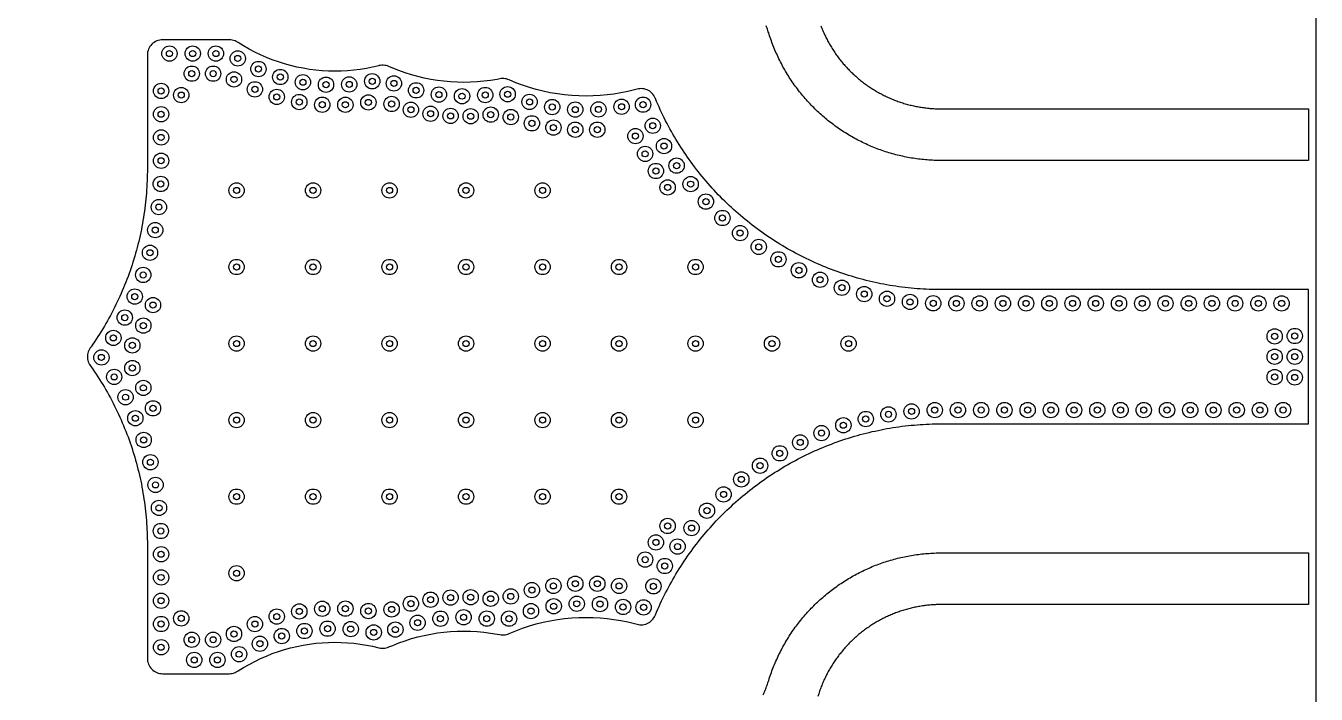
# Model space of a CAD drawing. Header units: millimetres. Extents: x 0 to 99, y -63 to 63.
# Drawn here: x 56.86 to 99.03, y 19.8 to 41.63 of the extents above; entities that cross this region are included whole.
import ezdxf

# ---------------------------------------------------------------- set-up
doc = ezdxf.new("R2010")
doc.units = ezdxf.units.MM
for name, color, linetype in [('BOARD_OUTLINE', 5, 'Continuous'), ('TOP_COPPER', 1, 'Continuous'), ('TOP_GROUND_POUR', 3, 'Continuous'), ('VIA_HOLES', 7, 'Continuous'), ('VIA_PADS', 2, 'Continuous')]:
    doc.layers.add(name, color=color, linetype=linetype)

msp = doc.modelspace()

# ---------------------------------------------------------------- linework, layer by layer
at = {"layer": 'BOARD_OUTLINE'}
msp.add_lwpolyline([(-0.25, -63.449), (99.034, -63.449), (99.034, 63.449), (-0.25, 63.449)], close=True, dxfattribs=at)
at = {"layer": 'TOP_COPPER'}
for points in [[(82.844, 41.628), (82.859, 41.589), (82.875, 41.551), (82.89, 41.512), (82.906, 41.474), (82.923, 41.436), (82.94, 41.398), (82.957, 41.361), (82.974, 41.323), (82.992, 41.286), (83.01, 41.249), (83.029, 41.212), (83.048, 41.175), (83.067, 41.139), (83.087, 41.102), (83.107, 41.066), (83.128, 41.03), (83.148, 40.994), (83.169, 40.959), (83.191, 40.924), (83.213, 40.888), (83.235, 40.853), (83.257, 40.819), (83.28, 40.784), (83.303, 40.75), (83.327, 40.716), (83.351, 40.682), (83.375, 40.649), (83.399, 40.615), (83.424, 40.582), (83.449, 40.549), (83.475, 40.517), (83.501, 40.484), (83.527, 40.452), (83.553, 40.421), (83.58, 40.389), (83.607, 40.358), (83.634, 40.327), (83.662, 40.296), (83.69, 40.265), (83.718, 40.235), (83.747, 40.205), (83.775, 40.176), (83.805, 40.146), (83.834, 40.117), (83.864, 40.088), (83.894, 40.06), (83.924, 40.032), (83.954, 40.004), (83.985, 39.976), (84.016, 39.949), (84.048, 39.922), (84.079, 39.895), (84.111, 39.869), (84.143, 39.843), (84.176, 39.817), (84.208, 39.792), (84.241, 39.766), (84.274, 39.742), (84.308, 39.717), (84.341, 39.693), (84.375, 39.669), (84.409, 39.646), (84.443, 39.623), (84.478, 39.6), (84.513, 39.577), (84.547, 39.555), (84.583, 39.534), (84.618, 39.512), (84.654, 39.491), (84.689, 39.47), (84.725, 39.45), (84.762, 39.43), (84.798, 39.41), (84.835, 39.391), (84.871, 39.372), (84.908, 39.353), (84.945, 39.335), (84.983, 39.317), (85.02, 39.3), (85.058, 39.283), (85.096, 39.266), (85.134, 39.25), (85.172, 39.234), (85.21, 39.218), (85.249, 39.203), (85.287, 39.188), (85.326, 39.173), (85.365, 39.159), (85.404, 39.146), (85.443, 39.132), (85.482, 39.119), (85.522, 39.107), (85.561, 39.094), (85.601, 39.083), (85.64, 39.071), (85.68, 39.06), (85.72, 39.05), (85.76, 39.039), (85.801, 39.03), (85.841, 39.02), (85.881, 39.011), (85.922, 39.002), (85.962, 38.994), (86.003, 38.986), (86.043, 38.979), (86.084, 38.972), (86.125, 38.965), (86.166, 38.959), (86.207, 38.953), (86.248, 38.947), (86.289, 38.942), (86.33, 38.938), (86.371, 38.934), (86.412, 38.93), (86.453, 38.926), (86.495, 38.923), (86.536, 38.921), (86.577, 38.918), (86.619, 38.916), (86.66, 38.915), (86.701, 38.914), (86.743, 38.913), (86.784, 38.913), (98.784, 38.913), (98.784, 37.227), (86.784, 37.227), (86.726, 37.227), (86.668, 37.228), (86.61, 37.229), (86.552, 37.231), (86.495, 37.234), (86.437, 37.237), (86.379, 37.241), (86.321, 37.245), (86.264, 37.25), (86.206, 37.255), (86.148, 37.261), (86.091, 37.268), (86.033, 37.275), (85.976, 37.282), (85.919, 37.291), (85.861, 37.299), (85.804, 37.309), (85.747, 37.319), (85.69, 37.329), (85.633, 37.34), (85.577, 37.352), (85.52, 37.364), (85.464, 37.376), (85.407, 37.39), (85.351, 37.403), (85.295, 37.418), (85.239, 37.433), (85.183, 37.448), (85.127, 37.464), (85.072, 37.481), (85.017, 37.498), (84.961, 37.515), (84.906, 37.533), (84.852, 37.552), (84.797, 37.571), (84.743, 37.591), (84.688, 37.611), (84.634, 37.632), (84.58, 37.653), (84.527, 37.675), (84.473, 37.698), (84.42, 37.721), (84.367, 37.744), (84.315, 37.768), (84.262, 37.793), (84.21, 37.818), (84.158, 37.843), (84.106, 37.869), (84.055, 37.896), (84.004, 37.923), (83.953, 37.95), (83.902, 37.978), (83.852, 38.007), (83.801, 38.036), (83.752, 38.065), (83.702, 38.095), (83.653, 38.126), (83.604, 38.157), (83.555, 38.188), (83.507, 38.22), (83.459, 38.252), (83.411, 38.285), (83.364, 38.319), (83.317, 38.352), (83.27, 38.387), (83.224, 38.421), (83.178, 38.456), (83.132, 38.492), (83.087, 38.528), (83.042, 38.565), (82.997, 38.601), (82.953, 38.639), (82.909, 38.677), (82.866, 38.715), (82.823, 38.753), (82.78, 38.793), (82.738, 38.832), (82.696, 38.872), (82.654, 38.912), (82.613, 38.953), (82.572, 38.994), (82.532, 39.036), (82.492, 39.078), (82.452, 39.12), (82.413, 39.163), (82.374, 39.206), (82.336, 39.249), (82.298, 39.293), (82.261, 39.337), (82.224, 39.382), (82.187, 39.426), (82.151, 39.472), (82.116, 39.517), (82.08, 39.563), (82.046, 39.61), (82.011, 39.656), (81.977, 39.703), (81.944, 39.751), (81.911, 39.798), (81.879, 39.846), (81.847, 39.894), (81.815, 39.943), (81.784, 39.992), (81.754, 40.041), (81.724, 40.091), (81.694, 40.14), (81.665, 40.191), (81.636, 40.241), (81.608, 40.291), (81.581, 40.342), (81.554, 40.394), (81.527, 40.445), (81.501, 40.497), (81.475, 40.549), (81.45, 40.601), (81.426, 40.653), (81.402, 40.706), (81.378, 40.759), (81.355, 40.812), (81.333, 40.865), (81.311, 40.919), (81.289, 40.973), (81.269, 41.027), (81.248, 41.081), (81.228, 41.135), (81.209, 41.19), (81.19, 41.245), (81.172, 41.3), (81.142, 41.394), (81.129, 41.434), (81.115, 41.473), (81.102, 41.512), (81.087, 41.55), (81.073, 41.589), (81.058, 41.628)], [(80.961, 19.784), (80.978, 19.822), (80.994, 19.859), (81.011, 19.897), (81.027, 19.936), (81.043, 19.974), (81.058, 20.012), (81.073, 20.051), (81.087, 20.09), (81.102, 20.128), (81.115, 20.167), (81.129, 20.206), (81.142, 20.246), (81.172, 20.34), (81.19, 20.395), (81.209, 20.45), (81.228, 20.505), (81.248, 20.559), (81.269, 20.613), (81.289, 20.667), (81.311, 20.721), (81.333, 20.775), (81.355, 20.828), (81.378, 20.881), (81.402, 20.934), (81.426, 20.987), (81.45, 21.039), (81.475, 21.091), (81.501, 21.143), (81.527, 21.195), (81.554, 21.246), (81.581, 21.298), (81.608, 21.349), (81.636, 21.399), (81.665, 21.449), (81.694, 21.5), (81.724, 21.549), (81.754, 21.599), (81.784, 21.648), (81.815, 21.697), (81.847, 21.746), (81.879, 21.794), (81.911, 21.842), (81.944, 21.889), (81.977, 21.937), (82.011, 21.984), (82.046, 22.03), (82.08, 22.077), (82.116, 22.123), (82.151, 22.168), (82.187, 22.214), (82.224, 22.258), (82.261, 22.303), (82.298, 22.347), (82.336, 22.391), (82.374, 22.434), (82.413, 22.477), (82.452, 22.52), (82.492, 22.562), (82.532, 22.604), (82.572, 22.646), (82.613, 22.687), (82.654, 22.728), (82.696, 22.768), (82.738, 22.808), (82.78, 22.847), (82.823, 22.887), (82.866, 22.925), (82.909, 22.963), (82.953, 23.001), (82.997, 23.039), (83.042, 23.075), (83.087, 23.112), (83.132, 23.148), (83.178, 23.184), (83.224, 23.219), (83.27, 23.253), (83.317, 23.288), (83.364, 23.321), (83.411, 23.355), (83.459, 23.388), (83.507, 23.42), (83.555, 23.452), (83.604, 23.483), (83.653, 23.514), (83.702, 23.545), (83.752, 23.575), (83.801, 23.604), (83.852, 23.633), (83.902, 23.662), (83.953, 23.69), (84.004, 23.717), (84.055, 23.744), (84.106, 23.771), (84.158, 23.797), (84.21, 23.822), (84.262, 23.847), (84.315, 23.872), (84.367, 23.896), (84.42, 23.919), (84.473, 23.942), (84.527, 23.965), (84.58, 23.987), (84.634, 24.008), (84.688, 24.029), (84.743, 24.049), (84.797, 24.069), (84.852, 24.088), (84.906, 24.107), (84.961, 24.125), (85.017, 24.142), (85.072, 24.159), (85.127, 24.176), (85.183, 24.192), (85.239, 24.207), (85.295, 24.222), (85.351, 24.237), (85.407, 24.25), (85.464, 24.264), (85.52, 24.276), (85.577, 24.288), (85.633, 24.3), (85.69, 24.311), (85.747, 24.321), (85.804, 24.331), (85.861, 24.341), (85.919, 24.349), (85.976, 24.358), (86.033, 24.365), (86.091, 24.372), (86.148, 24.379), (86.206, 24.385), (86.264, 24.39), (86.321, 24.395), (86.379, 24.399), (86.437, 24.403), (86.495, 24.406), (86.552, 24.409), (86.61, 24.411), (86.668, 24.412), (86.726, 24.413), (86.784, 24.413), (98.784, 24.413), (98.784, 22.727), (86.784, 22.727), (86.743, 22.727), (86.701, 22.726), (86.66, 22.725), (86.619, 22.724), (86.577, 22.722), (86.536, 22.719), (86.495, 22.717), (86.453, 22.714), (86.412, 22.71), (86.371, 22.706), (86.33, 22.702), (86.289, 22.698), (86.248, 22.693), (86.207, 22.687), (86.166, 22.681), (86.125, 22.675), (86.084, 22.668), (86.043, 22.661), (86.003, 22.654), (85.962, 22.646), (85.922, 22.638), (85.881, 22.629), (85.841, 22.62), (85.801, 22.61), (85.76, 22.601), (85.72, 22.59), (85.68, 22.58), (85.64, 22.569), (85.601, 22.557), (85.561, 22.546), (85.522, 22.533), (85.482, 22.521), (85.443, 22.508), (85.404, 22.494), (85.365, 22.481), (85.326, 22.467), (85.287, 22.452), (85.249, 22.437), (85.21, 22.422), (85.172, 22.406), (85.134, 22.39), (85.096, 22.374), (85.058, 22.357), (85.02, 22.34), (84.983, 22.323), (84.945, 22.305), (84.908, 22.287), (84.871, 22.268), (84.835, 22.249), (84.798, 22.23), (84.762, 22.21), (84.725, 22.19), (84.689, 22.17), (84.654, 22.149), (84.618, 22.128), (84.583, 22.106), (84.547, 22.085), (84.513, 22.063), (84.478, 22.04), (84.443, 22.017), (84.409, 21.994), (84.375, 21.971), (84.341, 21.947), (84.308, 21.923), (84.274, 21.898), (84.241, 21.874), (84.208, 21.848), (84.176, 21.823), (84.143, 21.797), (84.111, 21.771), (84.079, 21.745), (84.048, 21.718), (84.016, 21.691), (83.985, 21.664), (83.954, 21.636), (83.924, 21.608), (83.894, 21.58), (83.864, 21.552), (83.834, 21.523), (83.805, 21.494), (83.775, 21.464), (83.747, 21.435), (83.718, 21.405), (83.69, 21.375), (83.662, 21.344), (83.634, 21.313), (83.607, 21.282), (83.58, 21.251), (83.553, 21.219), (83.527, 21.188), (83.501, 21.156), (83.475, 21.123), (83.449, 21.091), (83.424, 21.058), (83.399, 21.025), (83.375, 20.991), (83.351, 20.958), (83.327, 20.924), (83.303, 20.89), (83.28, 20.856), (83.257, 20.821), (83.235, 20.787), (83.213, 20.752), (83.191, 20.716), (83.169, 20.681), (83.148, 20.646), (83.128, 20.61), (83.107, 20.574), (83.087, 20.538), (83.067, 20.501), (83.048, 20.465), (83.029, 20.428), (83.01, 20.391), (82.992, 20.354), (82.974, 20.317), (82.957, 20.279), (82.94, 20.242), (82.923, 20.204), (82.906, 20.166), (82.89, 20.128), (82.875, 20.089), (82.859, 20.051), (82.844, 20.012), (82.83, 19.974), (82.816, 19.935), (82.802, 19.896), (82.788, 19.857), (82.775, 19.817), (82.745, 19.723)]]:
    msp.add_lwpolyline(points, dxfattribs=at)
at = {"layer": 'TOP_GROUND_POUR'}
msp.add_lwpolyline([(98.784, 33.011), (86.884, 33.011), (86.769, 33.011), (86.685, 33.011), (86.585, 33.012), (86.486, 33.015), (86.387, 33.018), (86.288, 33.023), (86.189, 33.028), (86.09, 33.035), (85.991, 33.042), (85.892, 33.05), (85.793, 33.059), (85.694, 33.07), (85.596, 33.081), (85.497, 33.093), (85.399, 33.106), (85.3, 33.12), (85.202, 33.135), (85.104, 33.151), (85.007, 33.168), (84.909, 33.186), (84.811, 33.205), (84.714, 33.225), (84.617, 33.245), (84.52, 33.267), (84.424, 33.29), (84.327, 33.314), (84.231, 33.338), (84.135, 33.364), (84.039, 33.39), (83.944, 33.418), (83.849, 33.446), (83.754, 33.475), (83.66, 33.505), (83.565, 33.536), (83.471, 33.568), (83.378, 33.601), (83.284, 33.635), (83.192, 33.67), (83.099, 33.705), (83.007, 33.742), (82.915, 33.78), (82.823, 33.818), (82.732, 33.857), (82.641, 33.898), (82.551, 33.939), (82.461, 33.981), (82.371, 34.023), (82.282, 34.067), (82.194, 34.112), (82.105, 34.157), (82.018, 34.203), (81.93, 34.251), (81.843, 34.299), (81.757, 34.348), (81.671, 34.397), (81.586, 34.448), (81.501, 34.499), (81.416, 34.552), (81.332, 34.605), (81.249, 34.659), (81.166, 34.713), (81.084, 34.769), (81.002, 34.825), (80.921, 34.882), (80.84, 34.94), (80.761, 34.999), (80.681, 35.058), (80.602, 35.119), (80.524, 35.18), (80.446, 35.242), (80.369, 35.304), (80.293, 35.367), (80.217, 35.431), (80.142, 35.496), (80.067, 35.562), (79.993, 35.628), (79.92, 35.695), (79.847, 35.763), (79.775, 35.831), (79.704, 35.9), (79.633, 35.97), (79.564, 36.04), (79.494, 36.111), (79.426, 36.183), (79.358, 36.256), (79.291, 36.329), (79.225, 36.403), (79.159, 36.477), (79.094, 36.552), (79.03, 36.628), (78.967, 36.705), (78.904, 36.782), (78.842, 36.859), (78.781, 36.937), (78.721, 37.016), (78.661, 37.096), (78.602, 37.175), (78.544, 37.256), (78.487, 37.337), (78.431, 37.419), (78.375, 37.501), (78.32, 37.584), (78.266, 37.667), (78.213, 37.751), (78.161, 37.835), (78.109, 37.92), (78.058, 38.005), (78.009, 38.091), (77.96, 38.178), (77.912, 38.265), (77.864, 38.352), (77.818, 38.44), (77.772, 38.528), (77.728, 38.616), (77.684, 38.705), (77.641, 38.795), (77.598, 38.885), (77.558, 38.975), (77.517, 39.066), (77.478, 39.157), (77.439, 39.248), (77.432, 39.265), (77.412, 39.309), (77.387, 39.35), (77.358, 39.389), (77.326, 39.425), (77.291, 39.458), (77.252, 39.487), (77.211, 39.512), (77.168, 39.533), (77.122, 39.55), (77.076, 39.563), (77.028, 39.571), (76.98, 39.574), (76.932, 39.573), (76.884, 39.567), (76.837, 39.556), (76.758, 39.535), (76.535, 39.481), (76.311, 39.435), (76.085, 39.398), (75.858, 39.369), (75.63, 39.348), (75.402, 39.335), (75.171, 39.331), (74.937, 39.335), (74.703, 39.349), (74.469, 39.371), (74.235, 39.402), (74.004, 39.441), (73.773, 39.49), (73.545, 39.547), (73.319, 39.612), (73.096, 39.686), (72.876, 39.768), (72.659, 39.859), (72.654, 39.861), (72.613, 39.877), (72.571, 39.889), (72.529, 39.897), (72.485, 39.902), (72.441, 39.903), (72.398, 39.9), (72.355, 39.893), (72.271, 39.878), (72.054, 39.842), (71.836, 39.814), (71.617, 39.794), (71.397, 39.781), (71.178, 39.777), (70.96, 39.781), (70.743, 39.793), (70.528, 39.813), (70.312, 39.84), (70.098, 39.875), (69.886, 39.918), (69.675, 39.968), (69.466, 40.026), (69.259, 40.092), (69.055, 40.165), (68.854, 40.245), (68.73, 40.297), (68.686, 40.314), (68.64, 40.327), (68.593, 40.335), (68.545, 40.34), (68.498, 40.339), (68.45, 40.334), (68.404, 40.325), (68.397, 40.323), (68.197, 40.275), (67.994, 40.236), (67.791, 40.202), (67.586, 40.178), (67.38, 40.159), (67.174, 40.149), (66.966, 40.144), (66.759, 40.149), (66.55, 40.159), (66.341, 40.179), (66.134, 40.204), (65.927, 40.239), (65.722, 40.279), (65.518, 40.328), (65.316, 40.383), (65.117, 40.447), (64.919, 40.516), (64.725, 40.594), (64.533, 40.677), (64.345, 40.768), (64.159, 40.865), (63.978, 40.97), (63.8, 41.079), (63.784, 41.09), (63.742, 41.114), (63.699, 41.134), (63.653, 41.15), (63.607, 41.161), (63.559, 41.168), (63.511, 41.171), (61.335, 41.171), (61.286, 41.168), (61.237, 41.161), (61.19, 41.149), (61.143, 41.132), (61.099, 41.112), (61.057, 41.086), (61.018, 41.057), (60.981, 41.024), (60.948, 40.988), (60.919, 40.948), (60.894, 40.906), (60.873, 40.862), (60.856, 40.816), (60.844, 40.768), (60.837, 40.72), (60.835, 40.671), (60.835, 37.062), (60.835, 36.947), (60.834, 36.863), (60.833, 36.763), (60.83, 36.663), (60.827, 36.563), (60.822, 36.463), (60.817, 36.363), (60.81, 36.264), (60.803, 36.164), (60.794, 36.064), (60.785, 35.965), (60.775, 35.865), (60.764, 35.766), (60.751, 35.667), (60.738, 35.568), (60.724, 35.469), (60.709, 35.37), (60.692, 35.271), (60.675, 35.173), (60.657, 35.075), (60.638, 34.976), (60.617, 34.878), (60.597, 34.781), (60.574, 34.683), (60.552, 34.586), (60.527, 34.489), (60.503, 34.392), (60.477, 34.296), (60.45, 34.199), (60.422, 34.103), (60.394, 34.007), (60.364, 33.912), (60.333, 33.817), (60.301, 33.722), (60.269, 33.627), (60.236, 33.533), (60.202, 33.439), (60.166, 33.346), (60.13, 33.253), (60.093, 33.16), (60.055, 33.067), (60.016, 32.975), (59.976, 32.884), (59.935, 32.792), (59.894, 32.701), (59.851, 32.611), (59.808, 32.521), (59.763, 32.431), (59.718, 32.342), (59.672, 32.254), (59.625, 32.165), (59.577, 32.078), (59.529, 31.99), (59.479, 31.903), (59.429, 31.817), (59.377, 31.731), (59.325, 31.646), (59.272, 31.561), (59.219, 31.477), (59.164, 31.393), (59.109, 31.31), (59.052, 31.227), (58.995, 31.145), (58.97, 31.109), (58.944, 31.069), (58.923, 31.027), (58.905, 30.983), (58.892, 30.938), (58.883, 30.891), (58.878, 30.844), (58.878, 30.796), (58.883, 30.749), (58.892, 30.702), (58.905, 30.657), (58.923, 30.613), (58.944, 30.571), (58.97, 30.531), (58.995, 30.495), (59.052, 30.413), (59.109, 30.33), (59.164, 30.247), (59.219, 30.163), (59.272, 30.079), (59.325, 29.994), (59.377, 29.909), (59.429, 29.823), (59.479, 29.737), (59.529, 29.65), (59.577, 29.562), (59.625, 29.475), (59.672, 29.386), (59.718, 29.298), (59.763, 29.209), (59.808, 29.119), (59.851, 29.029), (59.894, 28.939), (59.935, 28.848), (59.976, 28.756), (60.016, 28.665), (60.055, 28.573), (60.093, 28.48), (60.13, 28.387), (60.166, 28.294), (60.202, 28.201), (60.236, 28.107), (60.269, 28.013), (60.301, 27.918), (60.333, 27.823), (60.364, 27.728), (60.394, 27.633), (60.422, 27.537), (60.45, 27.441), (60.477, 27.344), (60.503, 27.248), (60.527, 27.151), (60.552, 27.054), (60.574, 26.957), (60.597, 26.859), (60.617, 26.762), (60.638, 26.664), (60.657, 26.565), (60.675, 26.467), (60.692, 26.369), (60.709, 26.27), (60.724, 26.171), (60.738, 26.072), (60.751, 25.973), (60.764, 25.874), (60.775, 25.775), (60.785, 25.675), (60.794, 25.576), (60.803, 25.476), (60.81, 25.376), (60.817, 25.277), (60.822, 25.177), (60.827, 25.077), (60.83, 24.977), (60.833, 24.877), (60.834, 24.777), (60.835, 24.693), (60.835, 24.578), (60.835, 20.969), (60.837, 20.92), (60.844, 20.872), (60.856, 20.824), (60.873, 20.778), (60.894, 20.734), (60.919, 20.692), (60.948, 20.652), (60.981, 20.616), (61.018, 20.583), (61.057, 20.554), (61.099, 20.528), (61.143, 20.508), (61.19, 20.491), (61.237, 20.479), (61.286, 20.472), (61.335, 20.469), (63.511, 20.469), (63.559, 20.472), (63.607, 20.479), (63.653, 20.49), (63.699, 20.506), (63.742, 20.526), (63.784, 20.55), (63.8, 20.561), (63.978, 20.67), (64.159, 20.775), (64.345, 20.872), (64.533, 20.963), (64.725, 21.046), (64.919, 21.124), (65.117, 21.193), (65.316, 21.257), (65.518, 21.312), (65.722, 21.361), (65.927, 21.401), (66.134, 21.436), (66.341, 21.461), (66.55, 21.481), (66.759, 21.491), (66.966, 21.496), (67.174, 21.491), (67.38, 21.481), (67.586, 21.462), (67.791, 21.438), (67.994, 21.404), (68.197, 21.365), (68.397, 21.317), (68.404, 21.315), (68.45, 21.306), (68.498, 21.301), (68.545, 21.3), (68.593, 21.305), (68.64, 21.313), (68.686, 21.326), (68.73, 21.343), (68.854, 21.395), (69.055, 21.475), (69.259, 21.548), (69.466, 21.614), (69.675, 21.672), (69.886, 21.722), (70.098, 21.765), (70.312, 21.8), (70.528, 21.827), (70.743, 21.847), (70.96, 21.859), (71.178, 21.863), (71.397, 21.859), (71.617, 21.846), (71.836, 21.826), (72.054, 21.798), (72.271, 21.762), (72.355, 21.747), (72.398, 21.74), (72.441, 21.737), (72.485, 21.738), (72.529, 21.743), (72.571, 21.751), (72.613, 21.763), (72.654, 21.779), (72.659, 21.781), (72.876, 21.872), (73.096, 21.954), (73.319, 22.028), (73.545, 22.093), (73.773, 22.15), (74.004, 22.199), (74.235, 22.238), (74.469, 22.269), (74.703, 22.291), (74.937, 22.305), (75.171, 22.309), (75.402, 22.305), (75.63, 22.292), (75.858, 22.271), (76.085, 22.242), (76.311, 22.205), (76.535, 22.159), (76.758, 22.105), (76.837, 22.084), (76.884, 22.073), (76.932, 22.067), (76.98, 22.066), (77.029, 22.069), (77.076, 22.077), (77.123, 22.09), (77.168, 22.107), (77.211, 22.128), (77.252, 22.153), (77.291, 22.182), (77.326, 22.215), (77.359, 22.251), (77.387, 22.29), (77.412, 22.331), (77.432, 22.375), (77.439, 22.392), (77.478, 22.483), (77.517, 22.574), (77.557, 22.665), (77.599, 22.755), (77.641, 22.845), (77.684, 22.935), (77.727, 23.024), (77.772, 23.112), (77.818, 23.201), (77.864, 23.288), (77.911, 23.376), (77.96, 23.462), (78.009, 23.549), (78.059, 23.634), (78.109, 23.72), (78.161, 23.805), (78.213, 23.889), (78.266, 23.973), (78.32, 24.056), (78.375, 24.139), (78.431, 24.221), (78.487, 24.303), (78.544, 24.384), (78.602, 24.464), (78.661, 24.544), (78.721, 24.624), (78.781, 24.703), (78.842, 24.781), (78.904, 24.858), (78.967, 24.935), (79.03, 25.012), (79.094, 25.087), (79.159, 25.163), (79.225, 25.237), (79.291, 25.311), (79.358, 25.384), (79.426, 25.457), (79.495, 25.528), (79.564, 25.6), (79.634, 25.67), (79.704, 25.74), (79.775, 25.809), (79.847, 25.878), (79.92, 25.945), (79.993, 26.012), (80.067, 26.078), (80.141, 26.144), (80.217, 26.209), (80.293, 26.273), (80.369, 26.336), (80.446, 26.399), (80.524, 26.46), (80.602, 26.521), (80.681, 26.582), (80.76, 26.641), (80.841, 26.7), (80.921, 26.758), (81.002, 26.815), (81.084, 26.871), (81.166, 26.927), (81.249, 26.981), (81.333, 27.035), (81.416, 27.088), (81.501, 27.14), (81.586, 27.192), (81.671, 27.242), (81.757, 27.292), (81.843, 27.341), (81.93, 27.389), (82.018, 27.436), (82.105, 27.483), (82.194, 27.528), (82.282, 27.573), (82.371, 27.616), (82.461, 27.659), (82.551, 27.701), (82.641, 27.743), (82.732, 27.782), (82.823, 27.822), (82.915, 27.86), (83.007, 27.898), (83.099, 27.934), (83.191, 27.97), (83.284, 28.005), (83.378, 28.039), (83.471, 28.072), (83.565, 28.104), (83.66, 28.135), (83.754, 28.165), (83.849, 28.194), (83.944, 28.223), (84.04, 28.25), (84.135, 28.277), (84.231, 28.302), (84.327, 28.327), (84.424, 28.35), (84.52, 28.373), (84.617, 28.394), (84.714, 28.416), (84.812, 28.435), (84.909, 28.454), (85.007, 28.472), (85.104, 28.489), (85.202, 28.505), (85.3, 28.52), (85.399, 28.534), (85.497, 28.547), (85.596, 28.559), (85.694, 28.571), (85.793, 28.581), (85.892, 28.59), (85.991, 28.598), (86.09, 28.606), (86.189, 28.612), (86.288, 28.617), (86.387, 28.621), (86.486, 28.625), (86.585, 28.627), (86.678, 28.629), (86.769, 28.629), (86.83, 28.629), (98.784, 28.629)], close=True, dxfattribs=at)
at = {"layer": 'VIA_HOLES'}
for centre in [(61.557, 40.721), (62.317, 40.721), (63.076, 40.721), (63.79, 40.559), (62.285, 40.063), (62.985, 40.063), (64.466, 40.215), (63.666, 39.873), (64.349, 39.551), (65.179, 39.954), (65.918, 39.784), (66.673, 39.703), (67.431, 39.712), (68.183, 39.814), (68.892, 39.745), (61.285, 39.498), (61.942, 39.364), (65.063, 39.304), (65.8, 39.137), (68.058, 39.124), (69.617, 39.519), (70.362, 39.38), (71.119, 39.328), (71.877, 39.366), (72.609, 39.392), (73.325, 39.142), (61.285, 38.738), (66.551, 39.05), (67.306, 39.046), (68.818, 39.073), (69.447, 38.884), (70.091, 38.754), (72.056, 38.725), (74.065, 38.974), (74.819, 38.891), (75.578, 38.894), (76.332, 38.983), (77.034, 39.051), (70.744, 38.684), (71.401, 38.674), (72.713, 38.647), (73.401, 38.441), (74.105, 38.302), (77.352, 38.361), (61.285, 37.979), (74.82, 38.233), (75.539, 38.234), (76.786, 38.024), (77.103, 37.445), (77.719, 37.697), (61.285, 37.22), (78.132, 37.06), (77.455, 36.885), (61.273, 36.461), (63.75, 36.25), (66.25, 36.25), (68.75, 36.25), (71.25, 36.25), (73.75, 36.25), (77.838, 36.347), (78.59, 36.455), (79.09, 35.884), (61.21, 35.705), (79.63, 35.35), (61.092, 34.955), (80.206, 34.857), (60.921, 34.215), (80.817, 34.406), (63.75, 33.75), (66.25, 33.75), (68.75, 33.75), (71.25, 33.75), (73.75, 33.75), (76.25, 33.75), (78.75, 33.75), (81.458, 34), (82.127, 33.642), (60.698, 33.49), (82.82, 33.332), (83.534, 33.073), (84.264, 32.866), (60.423, 32.783), (61.019, 32.505), (85.007, 32.711), (85.759, 32.61), (86.517, 32.564), (87.276, 32.561), (88.035, 32.561), (88.794, 32.561), (89.554, 32.561), (90.313, 32.561), (91.072, 32.561), (91.831, 32.561), (92.59, 32.561), (93.349, 32.561), (94.109, 32.561), (94.868, 32.561), (95.627, 32.561), (96.386, 32.561), (97.145, 32.561), (97.904, 32.561), (60.098, 32.097), (60.703, 31.836), (59.724, 31.436), (60.344, 31.19), (63.75, 31.25), (66.25, 31.25), (68.75, 31.25), (71.25, 31.25), (73.75, 31.25), (76.25, 31.25), (78.75, 31.25), (81.25, 31.25), (83.75, 31.25), (97.677, 31.484), (98.334, 31.497), (59.334, 30.796), (97.677, 30.82), (98.334, 30.82), (60.344, 30.45), (59.75, 30.161), (97.677, 30.156), (98.334, 30.143), (60.121, 29.499), (60.703, 29.804), (61.019, 29.135), (85.809, 29.034), (86.567, 29.077), (87.326, 29.079), (88.085, 29.079), (88.844, 29.079), (89.604, 29.079), (90.363, 29.079), (91.122, 29.079), (91.881, 29.079), (92.64, 29.079), (93.399, 29.079), (94.159, 29.079), (94.918, 29.079), (95.677, 29.079), (96.436, 29.079), (97.195, 29.079), (97.954, 29.079), (60.442, 28.811), (63.75, 28.75), (66.25, 28.75), (68.75, 28.75), (71.25, 28.75), (73.75, 28.75), (76.25, 28.75), (78.75, 28.75), (83.581, 28.582), (84.312, 28.786), (85.056, 28.937), (82.867, 28.326), (60.714, 28.103), (82.172, 28.02), (60.934, 27.376), (81.502, 27.665), (80.858, 27.262), (61.101, 26.636), (80.246, 26.814), (63.75, 26.25), (66.25, 26.25), (68.75, 26.25), (71.25, 26.25), (73.75, 26.25), (76.25, 26.25), (79.667, 26.323), (61.215, 25.885), (79.124, 25.792), (77.838, 25.293), (78.621, 25.224), (61.275, 25.129), (61.285, 24.37), (77.455, 24.755), (78.161, 24.621), (77.104, 24.195), (77.744, 23.986), (61.285, 23.611), (63.75, 23.75), (73.401, 23.199), (74.105, 23.338), (74.82, 23.407), (75.539, 23.406), (76.253, 23.337), (77.375, 23.323), (61.285, 22.851), (69.447, 22.756), (70.091, 22.886), (70.744, 22.956), (71.401, 22.966), (72.056, 22.915), (72.713, 22.993), (74.115, 22.674), (74.869, 22.751), (75.628, 22.743), (61.942, 22.276), (65.063, 22.336), (65.8, 22.503), (66.551, 22.59), (67.306, 22.594), (68.058, 22.516), (68.818, 22.567), (70.412, 22.266), (71.17, 22.312), (71.927, 22.268), (72.655, 22.267), (73.373, 22.512), (76.381, 22.649), (77.053, 22.635), (61.285, 22.092), (64.349, 22.089), (65.968, 21.864), (66.723, 21.94), (67.481, 21.924), (68.94, 21.912), (69.666, 22.132), (62.285, 21.577), (62.985, 21.577), (63.666, 21.767), (64.513, 21.445), (65.227, 21.699), (68.232, 21.816), (61.285, 21.333), (63.833, 21.107), (62.367, 20.919), (63.126, 20.919)]:
    msp.add_circle(centre, 0.1, dxfattribs=at)
at = {"layer": 'VIA_PADS'}
for centre in [(61.557, 40.721), (62.317, 40.721), (63.076, 40.721), (63.79, 40.559), (62.285, 40.063), (62.985, 40.063), (63.666, 39.873), (64.466, 40.215), (65.179, 39.954), (68.183, 39.814), (61.285, 39.498), (64.349, 39.551), (65.918, 39.784), (66.673, 39.703), (67.431, 39.712), (68.892, 39.745), (69.617, 39.519), (72.609, 39.392), (61.942, 39.364), (65.063, 39.304), (65.8, 39.137), (66.551, 39.05), (67.306, 39.046), (68.058, 39.124), (68.818, 39.073), (70.362, 39.38), (71.119, 39.328), (71.877, 39.366), (73.325, 39.142), (74.065, 38.974), (76.332, 38.983), (77.034, 39.051), (61.285, 38.738), (69.447, 38.884), (70.091, 38.754), (70.744, 38.684), (71.401, 38.674), (72.056, 38.725), (72.713, 38.647), (74.819, 38.891), (75.578, 38.894), (73.401, 38.441), (74.105, 38.302), (74.82, 38.233), (75.539, 38.234), (77.352, 38.361), (61.285, 37.979), (76.786, 38.024), (77.103, 37.445), (77.719, 37.697), (61.285, 37.22), (77.455, 36.885), (78.132, 37.06), (61.273, 36.461), (78.59, 36.455), (63.75, 36.25), (66.25, 36.25), (68.75, 36.25), (71.25, 36.25), (73.75, 36.25), (77.838, 36.347), (61.21, 35.705), (79.09, 35.884), (79.63, 35.35), (61.092, 34.955), (80.206, 34.857), (80.817, 34.406), (60.921, 34.215), (81.458, 34), (60.698, 33.49), (63.75, 33.75), (66.25, 33.75), (68.75, 33.75), (71.25, 33.75), (73.75, 33.75), (76.25, 33.75), (78.75, 33.75), (82.127, 33.642), (82.82, 33.332), (83.534, 33.073), (60.423, 32.783), (84.264, 32.866), (85.007, 32.711), (61.019, 32.505), (85.759, 32.61), (86.517, 32.564), (87.276, 32.561), (88.035, 32.561), (88.794, 32.561), (89.554, 32.561), (90.313, 32.561), (91.072, 32.561), (91.831, 32.561), (92.59, 32.561), (93.349, 32.561), (94.109, 32.561), (94.868, 32.561), (95.627, 32.561), (96.386, 32.561), (97.145, 32.561), (97.904, 32.561), (60.098, 32.097), (60.703, 31.836), (59.724, 31.436), (97.677, 31.484), (98.334, 31.497), (60.344, 31.19), (63.75, 31.25), (66.25, 31.25), (68.75, 31.25), (71.25, 31.25), (73.75, 31.25), (76.25, 31.25), (78.75, 31.25), (81.25, 31.25), (83.75, 31.25), (59.334, 30.796), (97.677, 30.82), (98.334, 30.82), (59.75, 30.161), (60.344, 30.45), (97.677, 30.156), (98.334, 30.143), (60.703, 29.804), (60.121, 29.499), (61.019, 29.135), (85.056, 28.937), (85.809, 29.034), (86.567, 29.077), (87.326, 29.079), (88.085, 29.079), (88.844, 29.079), (89.604, 29.079), (90.363, 29.079), (91.122, 29.079), (91.881, 29.079), (92.64, 29.079), (93.399, 29.079), (94.159, 29.079), (94.918, 29.079), (95.677, 29.079), (96.436, 29.079), (97.195, 29.079), (97.954, 29.079), (60.442, 28.811), (63.75, 28.75), (66.25, 28.75), (68.75, 28.75), (71.25, 28.75), (73.75, 28.75), (76.25, 28.75), (78.75, 28.75), (83.581, 28.582), (84.312, 28.786), (60.714, 28.103), (82.172, 28.02), (82.867, 28.326), (81.502, 27.665), (60.934, 27.376), (80.858, 27.262), (80.246, 26.814), (61.101, 26.636), (79.667, 26.323), (63.75, 26.25), (66.25, 26.25), (68.75, 26.25), (71.25, 26.25), (73.75, 26.25), (76.25, 26.25), (61.215, 25.885), (79.124, 25.792), (61.275, 25.129), (77.838, 25.293), (78.621, 25.224), (77.455, 24.755), (61.285, 24.37), (78.161, 24.621), (77.104, 24.195), (77.744, 23.986), (61.285, 23.611), (63.75, 23.75), (74.82, 23.407), (75.539, 23.406), (70.744, 22.956), (71.401, 22.966), (72.713, 22.993), (73.401, 23.199), (74.105, 23.338), (76.253, 23.337), (77.375, 23.323), (61.285, 22.851), (66.551, 22.59), (67.306, 22.594), (68.818, 22.567), (69.447, 22.756), (70.091, 22.886), (72.056, 22.915), (74.115, 22.674), (74.869, 22.751), (75.628, 22.743), (76.381, 22.649), (77.053, 22.635), (61.942, 22.276), (65.063, 22.336), (65.8, 22.503), (68.058, 22.516), (69.666, 22.132), (70.412, 22.266), (71.17, 22.312), (71.927, 22.268), (72.655, 22.267), (73.373, 22.512), (61.285, 22.092), (63.666, 21.767), (64.349, 22.089), (65.227, 21.699), (65.968, 21.864), (66.723, 21.94), (67.481, 21.924), (68.232, 21.816), (68.94, 21.912), (61.285, 21.333), (62.285, 21.577), (62.985, 21.577), (64.513, 21.445), (62.367, 20.919), (63.126, 20.919), (63.833, 21.107)]:
    msp.add_circle(centre, 0.25, dxfattribs=at)

doc.saveas('drawing.dxf')
